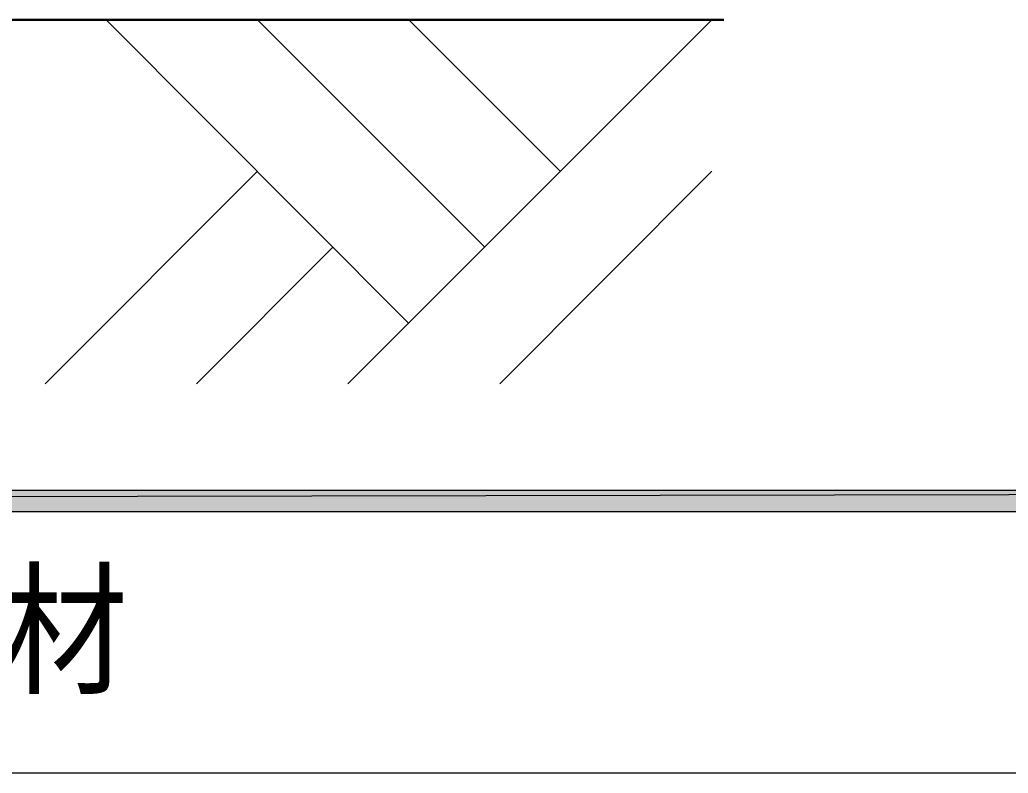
# Model space of a CAD drawing. Header units: millimetres. Extents: x 0 to 420, y 0 to 297.
# Drawn here: x 281.04 to 313.65, y 156.99 to 181.84 of the extents above; entities that cross this region are included whole.
import ezdxf
from ezdxf.enums import TextEntityAlignment as Align

# ---------------------------------------------------------------- set-up
doc = ezdxf.new("R2010")
doc.units = ezdxf.units.MM
doc.styles.add('kst32b', font='NotoSansJP-Variable.ttf')

msp = doc.modelspace()

# ---------------------------------------------------------------- hatches: boundary and pattern name
h = msp.add_hatch(color=7)
h.paths.add_polyline_path([(394.166, 165.629), (394.166, 166.328), (26.183, 165.629), (394.166, 165.629)])
h.paths.add_polyline_path([(394.166, 166.328), (26.183, 165.629), (26.183, 166.328), (394.166, 166.328)])

# ---------------------------------------------------------------- linework, layer by layer
at = {"lineweight": 30}
msp.add_lwpolyline([(233.257, 181.843), (304.271, 181.843)], dxfattribs=at)
at = {"lineweight": 13}
for points in [[(283.887, 181.843), (293.878, 171.831)], [(288.883, 181.843), (296.376, 174.35)], [(303.869, 181.843), (291.867, 169.841)], [(293.878, 181.843), (298.873, 176.847)], [(288.883, 176.847), (281.877, 169.841)], [(303.869, 176.847), (296.884, 169.841)], [(291.38, 174.35), (286.872, 169.841)], [(394.166, 156.993), (26.183, 156.993)]]:
    msp.add_lwpolyline(points, dxfattribs=at)
at = {"lineweight": 0}
for points in [[(394.166, 165.629), (394.166, 166.328), (26.183, 165.629)], [(394.166, 166.328), (26.183, 165.629), (26.183, 166.328)]]:
    msp.add_lwpolyline(points, close=True, dxfattribs=at)

# ---------------------------------------------------------------- texts
at = {"style": 'kst32b'}
msp.add_text('誘導用床材・注意喚起用床材', height=3.49081, dxfattribs=at).set_placement((230.061, 159.978), (284.604, 159.978), align=Align.FIT)

doc.saveas('drawing.dxf')
